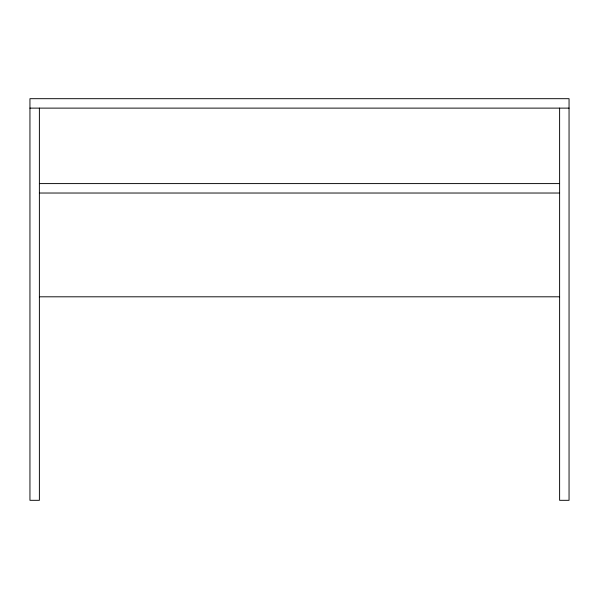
<?xml version="1.0" encoding="UTF-8"?>
<svg xmlns="http://www.w3.org/2000/svg" width="599" height="599" viewBox="0 0 599 599"><rect width="100%" height="100%" fill="white"/><g stroke="black" fill="none" stroke-linecap="round" stroke-linejoin="round"><path stroke-width="0.9" d="M29.95 108.12L569.05 108.12M39.384 183.594L559.616 183.594M39.384 193.028L559.616 193.028M39.384 296.805L559.616 296.805M559.616 108.12L559.616 500.315L569.05 500.315L569.05 98.685L29.95 98.685L29.95 500.315L39.384 500.315L39.384 108.12"/></g></svg>
